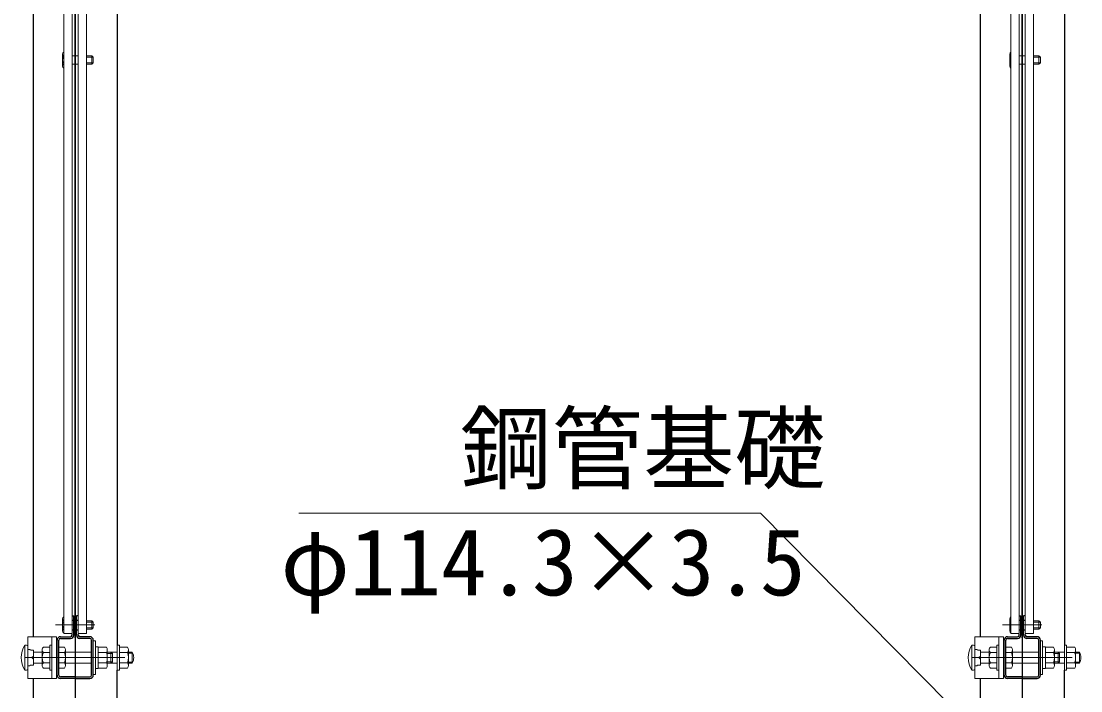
# Model space of a CAD drawing. Units: millimetres, scale not verified. Extents: x -4200 to 4200, y -2970 to 2970.
# Drawn here: x -280 to 481, y 204 to 684 of the extents above; entities that cross this region are included whole.
import ezdxf
from ezdxf.enums import TextEntityAlignment as Align

# ---------------------------------------------------------------- set-up
doc = ezdxf.new("R2010")
doc.units = ezdxf.units.MM
doc.header["$LTSCALE"] = 10
doc.linetypes.add('USER1', pattern=[50.8, 31.75, -6.35, 6.35, -6.35])
for name, color, linetype, lineweight in [('0-0_D-BMK', 2, 'USER1', 13), ('0-2_D-STR-TXT', 7, 'Continuous', 13), ('0-4_D-STR1', 1, 'Continuous', 25), ('0-5_D-STR3', 3, 'Continuous', 13), ('0-6_D-STR2', 7, 'Continuous', 13), ('0-C_CENTER', 2, 'USER1', 25)]:
    doc.layers.add(name, color=color, linetype=linetype, lineweight=lineweight)
doc.styles.add('ＭＳ ゴシック', font='')
doc.styles.get('ＭＳ ゴシック').set_extended_font_data('MS Gothic')

msp = doc.modelspace()

# ---------------------------------------------------------------- linework, layer by layer
at = {"layer": '0-0_D-BMK'}
for p, q in [((-255.06, 250.95), (-226.85, 250.95)), ((424.94, 250.95), (453.15, 250.95)), ((-276.7, 227.45), (-205.2, 227.45)), ((403.3, 227.45), (474.8, 227.45))]:
    msp.add_line(p, q, dxfattribs=at)
at = {"layer": '0-2_D-STR-TXT'}
msp.add_lwpolyline([(-80.36, 331.2), (251.23, 331.2), (386.12, 194.49)], dxfattribs=at)
at = {"layer": '0-4_D-STR1'}
for p, q in [((-210.7, 1091.95), (-210.7, 236.45)), ((469.3, 1091.95), (469.3, 236.45)), ((-271.2, 1069.95), (-271.2, 242.45)), ((408.8, 1069.95), (408.8, 242.45)), ((-243.15, 257.45), (-241.95, 257.45)), ((-243.15, 254.45), (-241.95, 254.45)), ((-241.95, 243.65), (-241.95, 257.45)), ((-239.95, 243.65), (-239.95, 257.45)), ((-238.75, 257.45), (-239.95, 257.45)), ((-239.95, 254.45), (-238.75, 254.45)), ((436.85, 257.45), (438.05, 257.45)), ((436.85, 254.45), (438.05, 254.45)), ((438.05, 243.65), (438.05, 257.45)), ((440.05, 243.65), (440.05, 257.45)), ((441.25, 257.45), (440.05, 257.45)), ((440.05, 254.45), (441.25, 254.45)), ((-243.15, 247.45), (-241.95, 247.45)), ((-243.15, 243.65), (-243.15, 244.2)), ((-239.95, 247.45), (-238.75, 247.45)), ((-238.75, 243.65), (-238.75, 244.2)), ((436.85, 247.45), (438.05, 247.45)), ((436.85, 243.65), (436.85, 244.2)), ((440.05, 247.45), (441.25, 247.45)), ((441.25, 243.65), (441.25, 244.2)), ((-253.95, 214.85), (-253.95, 240.05)), ((-252.75, 214.85), (-252.75, 240.05)), ((-251.55, 242.45), (-244.35, 242.45)), ((-251.55, 241.25), (-244.35, 241.25)), ((-230.35, 242.45), (-237.55, 242.45)), ((-230.35, 241.25), (-237.55, 241.25)), ((-229.15, 214.85), (-229.15, 240.05)), ((-227.95, 214.85), (-227.95, 240.05)), ((426.05, 214.85), (426.05, 240.05)), ((427.25, 214.85), (427.25, 240.05)), ((428.45, 242.45), (435.65, 242.45)), ((428.45, 241.25), (435.65, 241.25)), ((449.65, 242.45), (442.45, 242.45)), ((449.65, 241.25), (442.45, 241.25)), ((450.85, 214.85), (450.85, 240.05)), ((452.05, 214.85), (452.05, 240.05)), ((-240.95, 213.65), (-251.55, 213.65)), ((-240.95, 213.65), (-230.35, 213.65)), ((-210.7, -157.55), (-210.7, 218.45)), ((439.05, 213.65), (428.45, 213.65)), ((439.05, 213.65), (449.65, 213.65)), ((469.3, -157.62), (469.3, 218.45)), ((-271.2, 212.45), (-271.2, -157.55)), ((-240.95, 212.45), (-251.55, 212.45)), ((-240.95, 212.45), (-230.35, 212.45)), ((408.8, 212.45), (408.8, -157.62)), ((439.05, 212.45), (428.45, 212.45)), ((439.05, 212.45), (449.65, 212.45))]:
    msp.add_line(p, q, dxfattribs=at)
for centre, radius, start, end in [((-244.35, 243.65), 1.2, 270, 0), ((-244.35, 243.65), 2.4, 270, 0), ((-237.55, 243.65), 2.4, 180, 270), ((-237.55, 243.65), 1.2, 180, 270), ((435.65, 243.65), 1.2, 270, 0), ((435.65, 243.65), 2.4, 270, 0), ((442.45, 243.65), 2.4, 180, 270), ((442.45, 243.65), 1.2, 180, 270), ((-251.55, 240.05), 2.4, 90, 180), ((-251.55, 240.05), 1.2, 90, 180), ((-230.35, 240.05), 2.4, 0, 90), ((-230.35, 240.05), 1.2, 0, 90), ((428.45, 240.05), 2.4, 90, 180), ((428.45, 240.05), 1.2, 90, 180), ((449.65, 240.05), 2.4, 0, 90), ((449.65, 240.05), 1.2, 0, 90), ((-251.55, 214.85), 2.4, 180, 270), ((-251.55, 214.85), 1.2, 180, 270), ((-230.35, 214.85), 2.4, 270, 0), ((-230.35, 214.85), 1.2, 270, 0), ((428.45, 214.85), 2.4, 180, 270), ((428.45, 214.85), 1.2, 180, 270), ((449.65, 214.85), 2.4, 270, 0), ((449.65, 214.85), 1.2, 270, 0)]:
    msp.add_arc(centre, radius, start, end, dxfattribs=at)
at = {"layer": '0-5_D-STR3'}
for p, q in [((-249.95, 660.53), (-249.95, 651.87)), ((-243.15, 659.2), (-241.15, 659.2)), ((-238.75, 659.2), (-240.75, 659.2)), ((-232.76, 659.2), (-228.95, 659.2)), ((-228.95, 659.2), (-228.95, 653.2)), ((-227.95, 658.2), (-228.95, 659.2)), ((430.05, 660.53), (430.05, 651.87)), ((436.85, 659.2), (438.85, 659.2)), ((441.25, 659.2), (439.25, 659.2)), ((447.24, 659.2), (451.05, 659.2)), ((451.05, 659.2), (451.05, 653.2)), ((452.05, 658.2), (451.05, 659.2)), ((-243.15, 653.2), (-241.15, 653.2)), ((-238.75, 653.2), (-240.75, 653.2)), ((-232.76, 654.2), (-227.95, 654.2)), ((-232.76, 653.2), (-228.95, 653.2)), ((-227.95, 654.2), (-228.95, 653.2)), ((436.85, 653.2), (438.85, 653.2)), ((441.25, 653.2), (439.25, 653.2)), ((447.24, 654.2), (452.05, 654.2)), ((447.24, 653.2), (451.05, 653.2)), ((452.05, 654.2), (451.05, 653.2)), ((-249.95, 255.28), (-249.95, 246.62)), ((-241.95, 253.95), (-241.15, 253.95)), ((-240.75, 253.95), (-239.95, 253.95)), ((-232.76, 253.95), (-228.95, 253.95)), ((-228.95, 253.95), (-228.95, 247.95)), ((-227.95, 252.95), (-228.95, 253.95)), ((430.05, 255.28), (430.05, 246.62)), ((438.05, 253.95), (438.85, 253.95)), ((439.25, 253.95), (440.05, 253.95)), ((447.24, 253.95), (451.05, 253.95)), ((451.05, 253.95), (451.05, 247.95)), ((452.05, 252.95), (451.05, 253.95)), ((-241.95, 247.95), (-241.15, 247.95)), ((-240.75, 247.95), (-239.95, 247.95)), ((-232.76, 248.95), (-227.95, 248.95)), ((-232.76, 247.95), (-228.95, 247.95)), ((-227.95, 248.95), (-228.95, 247.95)), ((438.05, 247.95), (438.85, 247.95)), ((439.25, 247.95), (440.05, 247.95)), ((447.24, 248.95), (452.05, 248.95)), ((447.24, 247.95), (451.05, 247.95)), ((452.05, 248.95), (451.05, 247.95)), ((-277.1, 236.45), (-277.1, 218.45)), ((-277.1, 236.45), (-276, 236.45)), ((-259.25, 236.45), (-259.25, 218.45)), ((-257.65, 236.45), (-259.25, 236.45)), ((-257.65, 242.45), (-257.65, 212.45)), ((-227.95, 239.45), (-226.35, 239.45)), ((-227.95, 239.45), (-226.35, 239.45)), ((-226.35, 215.45), (-226.35, 239.45)), ((-209.1, 236.45), (-210.7, 236.45)), ((-210.7, 236.45), (-210.7, 218.45)), ((-209.1, 218.45), (-209.1, 236.45)), ((402.9, 236.45), (402.9, 218.45)), ((402.9, 236.45), (404, 236.45)), ((420.75, 236.45), (420.75, 218.45)), ((422.35, 236.45), (420.75, 236.45)), ((422.35, 242.45), (422.35, 212.45)), ((452.05, 239.45), (453.65, 239.45)), ((452.05, 239.45), (453.65, 239.45)), ((453.65, 215.45), (453.65, 239.45)), ((470.9, 236.45), (469.3, 236.45)), ((469.3, 236.45), (469.3, 218.45)), ((470.9, 218.45), (470.9, 236.45)), ((-274.9, 233.39), (-273.4, 233.39)), ((-270.9, 232.77), (-272.78, 232.77)), ((-270.9, 232.77), (-270.9, 222.13)), ((-270.9, 231.45), (-264.75, 231.45)), ((-264.75, 233.08), (-264.75, 221.82)), ((-263.67, 234.95), (-259.25, 234.95)), ((-263.67, 231.21), (-259.25, 231.21)), ((-254.45, 234.95), (-253.95, 234.95)), ((-254.45, 231.2), (-253.95, 231.2)), ((-252.75, 234.95), (-248.65, 234.95)), ((-252.75, 231.2), (-248.65, 231.2)), ((-247.95, 233.23), (-247.95, 221.68)), ((-247.95, 231.45), (-229.15, 231.45)), ((-226.35, 235.15), (-224.35, 235.15)), ((-224.35, 219.75), (-224.35, 235.15)), ((-224.35, 234.95), (-218.55, 234.95)), ((-224.35, 231.2), (-218.55, 231.2)), ((-217.85, 233.23), (-217.85, 221.68)), ((-217.85, 231.45), (-210.7, 231.45)), ((-217.85, 230.45), (-214.25, 230.45)), ((-215.25, 231.45), (-214.25, 230.45)), ((-214.25, 230.45), (-214.25, 224.45)), ((-209.1, 234.95), (-203.3, 234.95)), ((-209.1, 231.2), (-203.3, 231.2)), ((-202.6, 233.23), (-202.6, 221.68)), ((-202.6, 231.45), (-199.9, 231.45)), ((-202.6, 230.77), (-199.58, 230.77)), ((-199.9, 231.45), (-199.9, 223.45)), ((405.1, 233.39), (406.6, 233.39)), ((409.1, 232.77), (407.22, 232.77)), ((409.1, 232.77), (409.1, 222.13)), ((409.1, 231.45), (415.25, 231.45)), ((415.25, 233.08), (415.25, 221.82)), ((416.33, 234.95), (420.75, 234.95)), ((416.33, 231.21), (420.75, 231.21)), ((425.55, 234.95), (426.05, 234.95)), ((425.55, 231.2), (426.05, 231.2)), ((427.25, 234.95), (431.35, 234.95)), ((427.25, 231.2), (431.35, 231.2)), ((432.05, 233.23), (432.05, 221.68)), ((432.05, 231.45), (450.85, 231.45)), ((453.65, 235.15), (455.65, 235.15)), ((455.65, 219.75), (455.65, 235.15)), ((455.65, 234.95), (461.45, 234.95)), ((455.65, 231.2), (461.45, 231.2)), ((462.15, 233.23), (462.15, 221.68)), ((462.15, 231.45), (469.3, 231.45)), ((462.15, 230.45), (465.75, 230.45)), ((464.75, 231.45), (465.75, 230.45)), ((465.75, 230.45), (465.75, 224.45)), ((470.9, 234.95), (476.7, 234.95)), ((470.9, 231.2), (476.7, 231.2)), ((477.4, 233.23), (477.4, 221.68)), ((477.4, 231.45), (480.1, 231.45)), ((477.4, 230.77), (480.42, 230.77)), ((480.1, 231.45), (480.1, 223.45)), ((-272.15, 227.45), (-274.9, 227.45)), ((-274.9, 221.51), (-273.4, 221.51)), ((-270.9, 222.13), (-272.78, 222.13)), ((-270.9, 223.45), (-264.75, 223.45)), ((-263.67, 223.69), (-259.25, 223.69)), ((-254.45, 223.7), (-253.95, 223.7)), ((-252.75, 223.7), (-248.65, 223.7)), ((-247.95, 223.45), (-229.15, 223.45)), ((-224.35, 223.7), (-218.55, 223.7)), ((-217.85, 224.45), (-214.25, 224.45)), ((-217.85, 223.45), (-210.7, 223.45)), ((-209.1, 223.7), (-203.3, 223.7)), ((-202.6, 224.13), (-199.58, 224.13)), ((-202.6, 223.45), (-199.9, 223.45)), ((407.85, 227.45), (405.1, 227.45)), ((405.1, 221.51), (406.6, 221.51)), ((409.1, 222.13), (407.22, 222.13)), ((409.1, 223.45), (415.25, 223.45)), ((416.33, 223.69), (420.75, 223.69)), ((425.55, 223.7), (426.05, 223.7)), ((427.25, 223.7), (431.35, 223.7)), ((432.05, 223.45), (450.85, 223.45)), ((455.65, 223.7), (461.45, 223.7)), ((462.15, 224.45), (465.75, 224.45)), ((462.15, 223.45), (469.3, 223.45)), ((470.9, 223.7), (476.7, 223.7)), ((477.4, 224.13), (480.42, 224.13)), ((477.4, 223.45), (480.1, 223.45)), ((-277.1, 218.45), (-276, 218.45)), ((-263.67, 219.95), (-259.25, 219.95)), ((-257.65, 218.45), (-259.25, 218.45)), ((-254.45, 219.95), (-253.95, 219.95)), ((-252.75, 219.95), (-248.65, 219.95)), ((-227.95, 215.45), (-226.35, 215.45)), ((-226.35, 219.75), (-224.35, 219.75)), ((-224.35, 219.95), (-218.55, 219.95)), ((-209.1, 218.45), (-210.7, 218.45)), ((-209.1, 219.95), (-203.3, 219.95)), ((402.9, 218.45), (404, 218.45)), ((416.33, 219.95), (420.75, 219.95)), ((422.35, 218.45), (420.75, 218.45)), ((425.55, 219.95), (426.05, 219.95)), ((427.25, 219.95), (431.35, 219.95)), ((452.05, 215.45), (453.65, 215.45)), ((453.65, 219.75), (455.65, 219.75)), ((455.65, 219.95), (461.45, 219.95)), ((470.9, 218.45), (469.3, 218.45)), ((470.9, 219.95), (476.7, 219.95))]:
    msp.add_line(p, q, dxfattribs=at)
for points in [[(-249.15, 244.7), (-249.15, 1067.7), (-243.15, 1067.7), (-243.15, 244.7)], [(-232.76, 244.7), (-232.76, 1067.7), (-238.75, 1067.7), (-238.75, 244.7)], [(430.85, 244.7), (430.85, 1067.7), (436.85, 1067.7), (436.85, 244.7)], [(447.24, 244.7), (447.24, 1067.7), (441.25, 1067.7), (441.25, 244.7)], [(-254.45, 242.45), (-274.9, 242.45), (-274.9, 212.45), (-254.45, 212.45)], [(425.55, 242.45), (405.1, 242.45), (405.1, 212.45), (425.55, 212.45)]]:
    msp.add_lwpolyline(points, close=True, dxfattribs=at)
for points in [[(-232.76, 658.2), (-227.95, 658.2), (-227.95, 654.2)], [(447.24, 658.2), (452.05, 658.2), (452.05, 654.2)], [(-232.76, 252.95), (-227.95, 252.95), (-227.95, 248.95)], [(447.24, 252.95), (452.05, 252.95), (452.05, 248.95)], [(-270.9, 228.51), (-272.15, 227.45), (-270.9, 226.39)], [(-215.25, 231.45), (-215.25, 223.45), (-214.25, 224.45)], [(409.1, 228.51), (407.85, 227.45), (409.1, 226.39)], [(464.75, 231.45), (464.75, 223.45), (465.75, 224.45)]]:
    msp.add_lwpolyline(points, dxfattribs=at)
for centre, radius, start, end in [((-248.31, 660.53), 1.64, 120.65597, 239.34403), ((431.69, 660.53), 1.64, 120.65597, 239.34403), ((-244.37, 656.2), 5.58, 148.86338, 211.13662), ((435.63, 656.2), 5.58, 148.86338, 211.13662), ((-248.31, 651.87), 1.64, 120.65597, 239.34403), ((431.69, 651.87), 1.64, 120.65597, 239.34403), ((-248.31, 255.28), 1.64, 120.65597, 239.34403), ((-244.37, 250.95), 5.58, 148.86338, 211.13662), ((431.69, 255.28), 1.64, 120.65597, 239.34403), ((435.63, 250.95), 5.58, 148.86338, 211.13662), ((-248.31, 246.62), 1.64, 120.65597, 239.34403), ((431.69, 246.62), 1.64, 120.65597, 239.34403), ((-262.82, 227.45), 16.88, 147.77316, 212.22684), ((-276, 235.35), 1.1, 0, 90), ((417.18, 227.45), 16.88, 147.77316, 212.22684), ((404, 235.35), 1.1, 0, 90), ((-272.78, 233.39), 0.622, 180, 270), ((-262.59, 233.08), 2.16, 120, 240), ((-257.67, 227.45), 7.08, 147.93138, 212.06862), ((-250.8, 233.07), 2.85, 318.83491, 41.16509), ((-258.35, 227.45), 10.39, 338.85295, 21.14705), ((-220.7, 233.07), 2.85, 318.83491, 41.16509), ((-228.25, 227.45), 10.39, 338.85295, 21.14705), ((-205.45, 233.07), 2.85, 318.83491, 41.16509), ((-213, 227.45), 10.39, 338.85295, 21.14705), ((-207.4, 227.45), 8.5, 331.92751, 28.07249), ((407.22, 233.39), 0.622, 180, 270), ((417.41, 233.08), 2.16, 120, 240), ((422.33, 227.45), 7.08, 147.93138, 212.06862), ((429.2, 233.07), 2.85, 318.83491, 41.16509), ((421.65, 227.45), 10.39, 338.85295, 21.14705), ((459.3, 233.07), 2.85, 318.83491, 41.16509), ((451.75, 227.45), 10.39, 338.85295, 21.14705), ((474.55, 233.07), 2.85, 318.83491, 41.16509), ((467, 227.45), 10.39, 338.85295, 21.14705), ((472.6, 227.45), 8.5, 331.92751, 28.07249), ((-272.78, 221.51), 0.622, 90, 180), ((-262.59, 221.82), 2.16, 120, 240), ((-250.8, 221.82), 2.85, 318.86505, 41.13495), ((-220.7, 221.82), 2.85, 318.86505, 41.13495), ((-205.45, 221.82), 2.85, 318.86505, 41.13495), ((407.22, 221.51), 0.622, 90, 180), ((417.41, 221.82), 2.16, 120, 240), ((429.2, 221.82), 2.85, 318.86505, 41.13495), ((459.3, 221.82), 2.85, 318.86505, 41.13495), ((474.55, 221.82), 2.85, 318.86505, 41.13495), ((-276, 219.55), 1.1, 270, 0), ((404, 219.55), 1.1, 270, 0)]:
    msp.add_arc(centre, radius, start, end, dxfattribs=at)
at = {"layer": '0-6_D-STR2'}
for p, q in [((-241.15, 1071.7), (-241.15, 241.7)), ((-240.75, 1071.7), (-240.75, 241.7)), ((438.85, 1071.7), (438.85, 241.7)), ((439.25, 1071.7), (439.25, 241.7)), ((-240.75, 241.7), (-241.15, 241.7)), ((439.25, 241.7), (438.85, 241.7))]:
    msp.add_line(p, q, dxfattribs=at)
at = {"layer": '0-C_CENTER'}
for p, q in [((-240.95, 2027.45), (-240.95, -207.46)), ((439.05, 2027.45), (439.05, -187.46))]:
    msp.add_line(p, q, dxfattribs=at)

# ---------------------------------------------------------------- texts
at = {"layer": '0-2_D-STR-TXT', "style": 'ＭＳ ゴシック'}
for s, p in [('鋼管基礎', (35.56, 339.04)), ('φ114.3×3.5', (-93.44, 257.68))]:
    msp.add_text(s, height=48.09, dxfattribs=at).set_placement(p, align=Align.BOTTOM_LEFT)

doc.saveas('drawing.dxf')
